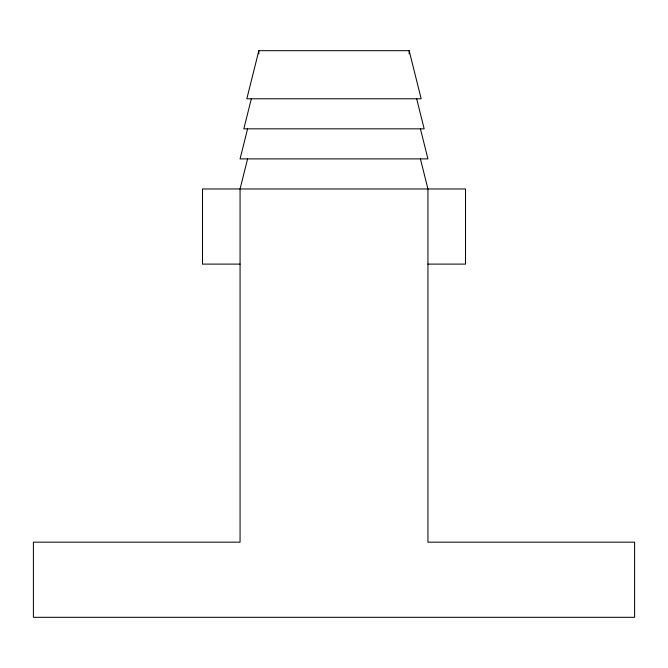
<?xml version="1.0" encoding="UTF-8"?>
<svg xmlns="http://www.w3.org/2000/svg" width="668" height="668" viewBox="0 0 668 668"><rect width="100%" height="100%" fill="white"/><g stroke="black" fill="none" stroke-linecap="round" stroke-linejoin="round"><path stroke-width="1" d="M258.85 50.684L246.826 98.78L421.174 98.78L409.15 50.684L258.85 50.684L258.85 53.807M251.335 98.78L243.82 128.84L424.18 128.84L416.665 98.78M247.577 128.84L240.062 158.9L427.938 158.9L420.422 128.84M247.577 158.9L240.062 188.96L240.062 542.165L33.4 542.165L33.4 617.315L634.6 617.315L634.6 542.165L427.938 542.165L427.938 188.96L420.422 158.9M240.062 264.111L202.487 264.111L202.487 188.96L465.512 188.96L465.512 264.111L427.938 264.111M409.15 50.684L409.15 53.807"/></g></svg>
